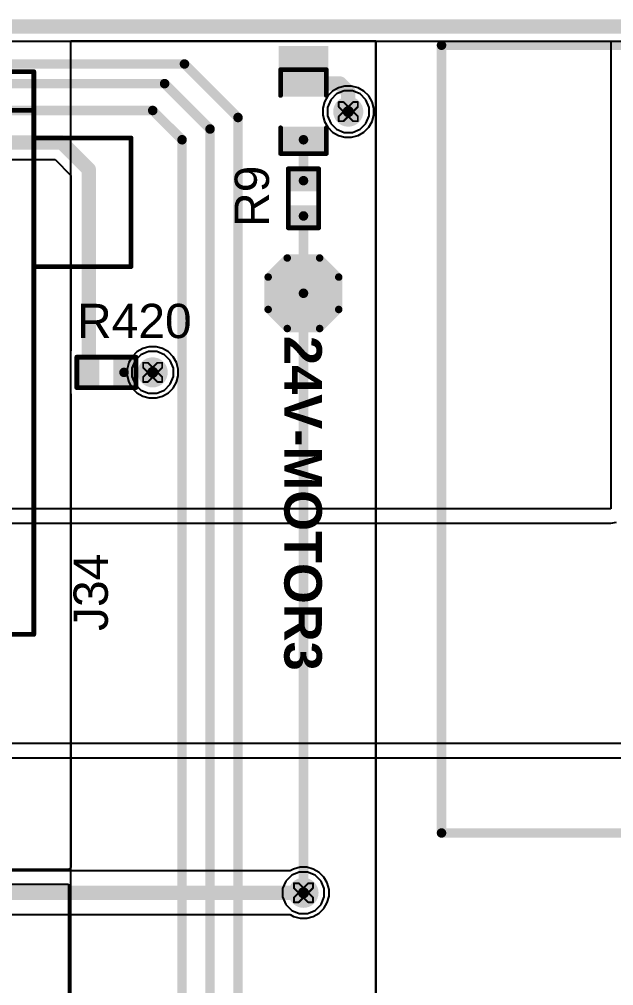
# Model space of a CAD drawing. Header units: inches. Extents: x 0 to 5379, y 0 to 5429.
# Drawn here: x 238.99 to 254.83, y 194.43 to 220.19 of the extents above; entities that cross this region are included whole.
import ezdxf

# ---------------------------------------------------------------- set-up
doc = ezdxf.new("R2010")
doc.units = ezdxf.units.IN
for name, color, linetype in [('Board Outline', 216, 'Continuous'), ('Bottom Layer', 5, 'Continuous'), ('Bottom Solder', 6, 'Continuous'), ('Drill Drawing', 1, 'Continuous'), ('GND01', 16, 'Continuous'), ('GND02', 76, 'Continuous'), ('PWR', 156, 'Continuous'), ('SIG 01', 90, 'Continuous'), ('Top Layer', 1, 'Continuous'), ('Top Overlay', 2, 'Continuous'), ('Top Paste', 8, 'Continuous'), ('Top Solder', 216, 'Continuous'), ('Via Holes', 16, 'Continuous')]:
    doc.layers.add(name, color=color, linetype=linetype)
doc.styles.add('Arial', font='', dxfattribs={"height": 0.2})
doc.styles.add('Arial_Bold', font='', dxfattribs={"height": 0.2})
doc.styles.get('Arial').set_extended_font_data('Arial')
doc.styles.get('Arial_Bold').set_extended_font_data('Arial', bold=True)

# ---------------------------------------------------------------- blocks, each defined once
blk = doc.blocks.new('T__________194')
at = {"layer": 'Top Layer'}
blk.add_hatch(color=1, dxfattribs=at).paths.add_polyline_path([(0.381, 0.762), (-0.381, 0.762), (-0.762, 0.381), (-0.762, -0.381), (-0.381, -0.762), (0.381, -0.762), (0.762, -0.381), (0.762, 0.381)])
at = {"layer": 'Top Paste'}
blk.add_hatch(color=8, dxfattribs=at).paths.add_polyline_path([(0.381, 0.762), (-0.381, 0.762), (-0.762, 0.381), (-0.762, -0.381), (-0.381, -0.762), (0.381, -0.762), (0.762, -0.381), (0.762, 0.381)])
at = {"layer": 'Top Solder'}
blk.add_hatch(color=216, dxfattribs=at).paths.add_polyline_path([(0.432, 0.864), (-0.432, 0.864), (-0.864, 0.432), (-0.864, -0.432), (-0.432, -0.864), (0.432, -0.864), (0.864, -0.432), (0.864, 0.432)])
at = {"layer": 'Top Overlay'}
for points in [[(-0.94, 0.432, 0.2, 0.2, 0), (-0.432, 0.94, 0.2, 0.2, 0)], [(-0.432, 0.94, 0.2, 0.2, 0), (0.432, 0.94, 0.2, 0.2, 0)], [(0.432, 0.94, 0.2, 0.2, 0), (0.94, 0.432, 0.2, 0.2, 0)], [(-0.94, -0.432, 0.2, 0.2, 0), (-0.94, 0.432, 0.2, 0.2, 0)], [(0.94, -0.432, 0.2, 0.2, 0), (0.94, 0.432, 0.2, 0.2, 0)], [(-0.94, -0.432, 0.2, 0.2, 0), (-0.432, -0.94, 0.2, 0.2, 0)], [(0.432, -0.94, 0.2, 0.2, 0), (0.94, -0.432, 0.2, 0.2, 0)], [(-0.432, -0.94, 0.2, 0.2, 0), (0.432, -0.94, 0.2, 0.2, 0)]]:
    blk.add_lwpolyline(points, format="xyseb", dxfattribs=at)
for points in [[(-0.482, 0.94, 0.1, 0.1, 1), (-0.382, 0.94, 0.1, 0.1, 1)], [(-0.482, 0.94, 0.1, 0.1, 1), (-0.382, 0.94, 0.1, 0.1, 1)], [(0.382, 0.94, 0.1, 0.1, 1), (0.482, 0.94, 0.1, 0.1, 1)], [(0.382, 0.94, 0.1, 0.1, 1), (0.482, 0.94, 0.1, 0.1, 1)], [(-0.99, 0.432, 0.1, 0.1, 1), (-0.89, 0.432, 0.1, 0.1, 1)], [(-0.99, 0.432, 0.1, 0.1, 1), (-0.89, 0.432, 0.1, 0.1, 1)], [(0.89, 0.432, 0.1, 0.1, 1), (0.99, 0.432, 0.1, 0.1, 1)], [(0.89, 0.432, 0.1, 0.1, 1), (0.99, 0.432, 0.1, 0.1, 1)], [(-0.99, -0.432, 0.1, 0.1, 1), (-0.89, -0.432, 0.1, 0.1, 1)], [(-0.99, -0.432, 0.1, 0.1, 1), (-0.89, -0.432, 0.1, 0.1, 1)], [(0.89, -0.432, 0.1, 0.1, 1), (0.99, -0.432, 0.1, 0.1, 1)], [(0.89, -0.432, 0.1, 0.1, 1), (0.99, -0.432, 0.1, 0.1, 1)], [(-0.482, -0.94, 0.1, 0.1, 1), (-0.382, -0.94, 0.1, 0.1, 1)], [(-0.482, -0.94, 0.1, 0.1, 1), (-0.382, -0.94, 0.1, 0.1, 1)], [(0.382, -0.94, 0.1, 0.1, 1), (0.482, -0.94, 0.1, 0.1, 1)], [(0.382, -0.94, 0.1, 0.1, 1), (0.482, -0.94, 0.1, 0.1, 1)]]:
    blk.add_lwpolyline(points, format="xyseb", close=True, dxfattribs=at)
blk = doc.blocks.new('R___0402_351')
at = {"layer": 'Top Layer'}
for points in [[(-0.699, -0.318), (-0.699, 0.318), (-0.241, 0.318), (-0.241, -0.318)], [(0.241, -0.318), (0.241, 0.318), (0.699, 0.318), (0.699, -0.318)]]:
    blk.add_hatch(color=1, dxfattribs=at).paths.add_polyline_path(points)
at = {"layer": 'Top Paste'}
for points in [[(-0.699, -0.318), (-0.699, 0.318), (-0.241, 0.318), (-0.241, -0.318)], [(0.241, -0.318), (0.241, 0.318), (0.699, 0.318), (0.699, -0.318)]]:
    blk.add_hatch(color=8, dxfattribs=at).paths.add_polyline_path(points)
at = {"layer": 'Top Solder'}
for points in [[(-0.754, -0.373), (-0.754, 0.373), (-0.186, 0.373), (-0.186, -0.373)], [(0.186, -0.373), (0.186, 0.373), (0.754, 0.373), (0.754, -0.373)]]:
    blk.add_hatch(color=216, dxfattribs=at).paths.add_polyline_path(points)
at = {"layer": 'Top Overlay'}
for points in [[(0.787, 0.406, 0.127, 0.127, 0), (-0.787, 0.406, 0.127, 0.127, 0)], [(-0.787, 0.406, 0.127, 0.127, 0), (-0.787, -0.406, 0.127, 0.127, 0)], [(0.787, 0.406, 0.127, 0.127, 0), (0.787, -0.406, 0.127, 0.127, 0)], [(0.787, -0.406, 0.127, 0.127, 0), (-0.787, -0.406, 0.127, 0.127, 0)], [(0.813, -0.432, 0.00323, 0.00323, 0), (-0.813, -0.432, 0.00323, 0.00323, 0)]]:
    blk.add_lwpolyline(points, format="xyseb", dxfattribs=at)
for points in [[(-0.819, 0.406, 0.0635, 0.0635, 1), (-0.756, 0.406, 0.0635, 0.0635, 1)], [(-0.819, 0.406, 0.0635, 0.0635, 1), (-0.756, 0.406, 0.0635, 0.0635, 1)], [(0.756, 0.406, 0.0635, 0.0635, 1), (0.819, 0.406, 0.0635, 0.0635, 1)], [(0.756, 0.406, 0.0635, 0.0635, 1), (0.819, 0.406, 0.0635, 0.0635, 1)], [(-0.819, -0.406, 0.0635, 0.0635, 1), (-0.756, -0.406, 0.0635, 0.0635, 1)], [(-0.819, -0.406, 0.0635, 0.0635, 1), (-0.756, -0.406, 0.0635, 0.0635, 1)], [(-0.814, -0.432, 0.00161, 0.00161, 1), (-0.812, -0.432, 0.00161, 0.00161, 1)], [(0.756, -0.406, 0.0635, 0.0635, 1), (0.819, -0.406, 0.0635, 0.0635, 1)], [(0.756, -0.406, 0.0635, 0.0635, 1), (0.819, -0.406, 0.0635, 0.0635, 1)], [(0.812, -0.432, 0.00161, 0.00161, 1), (0.814, -0.432, 0.00161, 0.00161, 1)]]:
    blk.add_lwpolyline(points, format="xyseb", close=True, dxfattribs=at)
blk = doc.blocks.new('R___0402_730')
at = {"layer": 'Top Layer'}
for points in [[(-0.699, -0.318), (-0.699, 0.318), (-0.241, 0.318), (-0.241, -0.318)], [(0.241, -0.318), (0.241, 0.318), (0.699, 0.318), (0.699, -0.318)]]:
    blk.add_hatch(color=1, dxfattribs=at).paths.add_polyline_path(points)
at = {"layer": 'Top Paste'}
for points in [[(-0.699, -0.318), (-0.699, 0.318), (-0.241, 0.318), (-0.241, -0.318)], [(0.241, -0.318), (0.241, 0.318), (0.699, 0.318), (0.699, -0.318)]]:
    blk.add_hatch(color=8, dxfattribs=at).paths.add_polyline_path(points)
at = {"layer": 'Top Solder'}
for points in [[(-0.754, -0.373), (-0.754, 0.373), (-0.186, 0.373), (-0.186, -0.373)], [(0.186, -0.373), (0.186, 0.373), (0.754, 0.373), (0.754, -0.373)]]:
    blk.add_hatch(color=216, dxfattribs=at).paths.add_polyline_path(points)
at = {"layer": 'Top Overlay'}
for points in [[(-0.787, 0.406, 0.127, 0.127, 0), (0.787, 0.406, 0.127, 0.127, 0)], [(-0.787, 0.406, 0.127, 0.127, 0), (-0.787, -0.406, 0.127, 0.127, 0)], [(0.787, 0.406, 0.127, 0.127, 0), (0.787, -0.406, 0.127, 0.127, 0)], [(-0.787, -0.406, 0.127, 0.127, 0), (0.787, -0.406, 0.127, 0.127, 0)], [(-0.813, -0.432, 0.00323, 0.00323, 0), (0.813, -0.432, 0.00323, 0.00323, 0)]]:
    blk.add_lwpolyline(points, format="xyseb", dxfattribs=at)
for points in [[(-0.819, 0.406, 0.0635, 0.0635, 1), (-0.756, 0.406, 0.0635, 0.0635, 1)], [(-0.819, 0.406, 0.0635, 0.0635, 1), (-0.756, 0.406, 0.0635, 0.0635, 1)], [(0.756, 0.406, 0.0635, 0.0635, 1), (0.819, 0.406, 0.0635, 0.0635, 1)], [(0.756, 0.406, 0.0635, 0.0635, 1), (0.819, 0.406, 0.0635, 0.0635, 1)], [(-0.819, -0.406, 0.0635, 0.0635, 1), (-0.756, -0.406, 0.0635, 0.0635, 1)], [(-0.819, -0.406, 0.0635, 0.0635, 1), (-0.756, -0.406, 0.0635, 0.0635, 1)], [(-0.814, -0.432, 0.00161, 0.00161, 1), (-0.812, -0.432, 0.00161, 0.00161, 1)], [(0.756, -0.406, 0.0635, 0.0635, 1), (0.819, -0.406, 0.0635, 0.0635, 1)], [(0.756, -0.406, 0.0635, 0.0635, 1), (0.819, -0.406, 0.0635, 0.0635, 1)], [(0.812, -0.432, 0.00161, 0.00161, 1), (0.814, -0.432, 0.00161, 0.00161, 1)]]:
    blk.add_lwpolyline(points, format="xyseb", close=True, dxfattribs=at)
blk = doc.blocks.new('LED_0603_785')
at = {"layer": 'Top Layer'}
for points in [[(-1, 0.5), (-0.5, 0.5), (-0.5, -0.5), (-1, -0.5)], [(0.5, 0.5), (1, 0.5), (1, -0.5), (0.5, -0.5)]]:
    blk.add_hatch(color=1, dxfattribs=at).paths.add_polyline_path(points)
at = {"layer": 'Top Overlay'}
blk.add_hatch(color=2, dxfattribs=at).paths.add_polyline_path([(1.118, -0.66), (1.753, -0.66), (1.753, 0.66), (1.118, 0.66)])
at = {"layer": 'Top Paste'}
for points in [[(-1, 0.5), (-0.5, 0.5), (-0.5, -0.5), (-1, -0.5)], [(0.5, 0.5), (1, 0.5), (1, -0.5), (0.5, -0.5)]]:
    blk.add_hatch(color=8, dxfattribs=at).paths.add_polyline_path(points)
at = {"layer": 'Top Solder'}
for points in [[(-1.102, 0.602), (-0.398, 0.602), (-0.398, -0.602), (-1.102, -0.602)], [(0.398, 0.602), (1.102, 0.602), (1.102, -0.602), (0.398, -0.602)]]:
    blk.add_hatch(color=216, dxfattribs=at).paths.add_polyline_path(points)
at = {"layer": 'Top Overlay'}
for points in [[(-1.118, 0.61, 0.127, 0.127, 0), (-1.118, -0.61, 0.127, 0.127, 0)], [(-1.118, 0.61, 0.127, 0.127, 0), (-0.432, 0.61, 0.127, 0.127, 0)], [(0.432, 0.61, 0.127, 0.127, 0), (1.118, 0.61, 0.127, 0.127, 0)], [(1.118, 0.61, 0.127, 0.127, 0), (1.118, -0.61, 0.127, 0.127, 0)], [(-1.118, -0.61, 0.127, 0.127, 0), (-0.432, -0.61, 0.127, 0.127, 0)], [(0.432, -0.61, 0.127, 0.127, 0), (1.118, -0.61, 0.127, 0.127, 0)]]:
    blk.add_lwpolyline(points, format="xyseb", dxfattribs=at)
for points in [[(-1.149, 0.61, 0.0635, 0.0635, 1), (-1.086, 0.61, 0.0635, 0.0635, 1)], [(-1.149, 0.61, 0.0635, 0.0635, 1), (-1.086, 0.61, 0.0635, 0.0635, 1)], [(-0.464, 0.61, 0.0635, 0.0635, 1), (-0.4, 0.61, 0.0635, 0.0635, 1)], [(0.4, 0.61, 0.0635, 0.0635, 1), (0.464, 0.61, 0.0635, 0.0635, 1)], [(1.086, 0.61, 0.0635, 0.0635, 1), (1.149, 0.61, 0.0635, 0.0635, 1)], [(1.086, 0.61, 0.0635, 0.0635, 1), (1.149, 0.61, 0.0635, 0.0635, 1)], [(-1.149, -0.61, 0.0635, 0.0635, 1), (-1.086, -0.61, 0.0635, 0.0635, 1)], [(-1.149, -0.61, 0.0635, 0.0635, 1), (-1.086, -0.61, 0.0635, 0.0635, 1)], [(-0.464, -0.61, 0.0635, 0.0635, 1), (-0.4, -0.61, 0.0635, 0.0635, 1)], [(0.4, -0.61, 0.0635, 0.0635, 1), (0.464, -0.61, 0.0635, 0.0635, 1)], [(1.086, -0.61, 0.0635, 0.0635, 1), (1.149, -0.61, 0.0635, 0.0635, 1)], [(1.086, -0.61, 0.0635, 0.0635, 1), (1.149, -0.61, 0.0635, 0.0635, 1)]]:
    blk.add_lwpolyline(points, format="xyseb", close=True, dxfattribs=at)
blk = doc.blocks.new('1_770182_0_805')
at = {"layer": 'Top Overlay'}
for points in [[(-3.697, 6.985, 0.127, 0.127, 0), (-9.21, 6.985, 0.127, 0.127, 0)], [(-9.21, 6.985, 0.127, 0.127, 0), (-9.21, -2.82, 0.127, 0.127, 0)], [(-9.21, -2.82, 0.127, 0.127, 0), (-11.8, -2.82, 0.127, 0.127, 0)], [(-11.8, -2.82, 0.127, 0.127, 0), (-11.8, -6.249, 0.127, 0.127, 0)], [(-9.21, -2.82, 0.127, 0.127, 0), (-9.21, -6.249, 0.127, 0.127, 0)], [(-9.21, -6.249, 0.127, 0.127, 0), (-11.8, -6.249, 0.127, 0.127, 0)], [(-9.21, -6.249, 0.127, 0.127, 0), (-9.21, -6.985, 0.127, 0.127, 0)], [(-7.38, -6.985, 0.127, 0.127, 0), (-9.21, -6.985, 0.127, 0.127, 0)], [(-9.21, -6.985, 0.127, 0.127, 0), (-9.21, -8.015, 0.127, 0.127, 0)], [(-7.38, -8.015, 0.127, 0.127, 0), (-9.21, -8.015, 0.127, 0.127, 0)]]:
    blk.add_lwpolyline(points, format="xyseb", dxfattribs=at)
for points in [[(-9.242, 6.985, 0.0635, 0.0635, 1), (-9.178, 6.985, 0.0635, 0.0635, 1)], [(-9.242, 6.985, 0.0635, 0.0635, 1), (-9.178, 6.985, 0.0635, 0.0635, 1)], [(-11.832, -2.82, 0.0635, 0.0635, 1), (-11.768, -2.82, 0.0635, 0.0635, 1)], [(-11.832, -2.82, 0.0635, 0.0635, 1), (-11.768, -2.82, 0.0635, 0.0635, 1)], [(-9.242, -2.82, 0.0635, 0.0635, 1), (-9.178, -2.82, 0.0635, 0.0635, 1)], [(-9.242, -2.82, 0.0635, 0.0635, 1), (-9.178, -2.82, 0.0635, 0.0635, 1)], [(-9.242, -2.82, 0.0635, 0.0635, 1), (-9.178, -2.82, 0.0635, 0.0635, 1)], [(-11.832, -6.249, 0.0635, 0.0635, 1), (-11.768, -6.249, 0.0635, 0.0635, 1)], [(-11.832, -6.249, 0.0635, 0.0635, 1), (-11.768, -6.249, 0.0635, 0.0635, 1)], [(-9.242, -6.249, 0.0635, 0.0635, 1), (-9.178, -6.249, 0.0635, 0.0635, 1)], [(-9.242, -6.249, 0.0635, 0.0635, 1), (-9.178, -6.249, 0.0635, 0.0635, 1)], [(-9.242, -6.249, 0.0635, 0.0635, 1), (-9.178, -6.249, 0.0635, 0.0635, 1)], [(-9.242, -6.985, 0.0635, 0.0635, 1), (-9.178, -6.985, 0.0635, 0.0635, 1)], [(-9.242, -6.985, 0.0635, 0.0635, 1), (-9.178, -6.985, 0.0635, 0.0635, 1)], [(-9.242, -6.985, 0.0635, 0.0635, 1), (-9.178, -6.985, 0.0635, 0.0635, 1)], [(-9.242, -8.015, 0.0635, 0.0635, 1), (-9.178, -8.015, 0.0635, 0.0635, 1)], [(-9.242, -8.015, 0.0635, 0.0635, 1), (-9.178, -8.015, 0.0635, 0.0635, 1)]]:
    blk.add_lwpolyline(points, format="xyseb", close=True, dxfattribs=at)
blk = doc.blocks.new('KF88SM_16_0_3P_831')
at = {"layer": 'Top Overlay'}
for points in [[(41.7, 10.5, 0.254, 0.254, 0), (-41.7, 10.5, 0.254, 0.254, 0)], [(41.7, 10.5, 0.254, 0.254, 0), (41.7, -10.5, 0.254, 0.254, 0)], [(41.7, -10.5, 0.254, 0.254, 0), (-41.7, -10.5, 0.254, 0.254, 0)]]:
    blk.add_lwpolyline(points, format="xyseb", dxfattribs=at)
for points in [[(41.636, 10.5, 0.127, 0.127, 1), (41.763, 10.5, 0.127, 0.127, 1)], [(41.636, 10.5, 0.127, 0.127, 1), (41.763, 10.5, 0.127, 0.127, 1)], [(41.636, -10.5, 0.127, 0.127, 1), (41.763, -10.5, 0.127, 0.127, 1)], [(41.636, -10.5, 0.127, 0.127, 1), (41.763, -10.5, 0.127, 0.127, 1)]]:
    blk.add_lwpolyline(points, format="xyseb", close=True, dxfattribs=at)

msp = doc.modelspace()

# ---------------------------------------------------------------- hatches: boundary and pattern name
at = {"layer": 'Bottom Layer'}
h = msp.add_hatch(color=5, dxfattribs=at)
edge = h.paths.add_edge_path()
edge.add_arc((247.756, 217.73), 0.3, 0, 360)
h = msp.add_hatch(color=5, dxfattribs=at)
edge = h.paths.add_edge_path()
edge.add_arc((242.545, 210.779), 0.3, 0, 360)
h = msp.add_hatch(color=5, dxfattribs=at)
edge = h.paths.add_edge_path()
edge.add_arc((246.562, 196.906), 0.3, 0, 360)
at = {"layer": 'Bottom Solder'}
h = msp.add_hatch(color=6, dxfattribs=at)
edge = h.paths.add_edge_path()
edge.add_arc((247.756, 217.73), 0.402, 0, 360)
h = msp.add_hatch(color=6, dxfattribs=at)
edge = h.paths.add_edge_path()
edge.add_arc((242.545, 210.779), 0.402, 0, 360)
h = msp.add_hatch(color=6, dxfattribs=at)
edge = h.paths.add_edge_path()
edge.add_arc((246.562, 196.906), 0.402, 0, 360)
at = {"layer": 'GND01'}
h = msp.add_hatch(color=16, dxfattribs=at)
edge = h.paths.add_edge_path()
edge.add_arc((247.756, 217.73), 0.3, 0, 360)
h = msp.add_hatch(color=16, dxfattribs=at)
edge = h.paths.add_edge_path()
edge.add_arc((242.545, 210.779), 0.3, 0, 360)
h = msp.add_hatch(color=16, dxfattribs=at)
edge = h.paths.add_edge_path()
edge.add_arc((246.562, 196.906), 0.3, 0, 360)
at = {"layer": 'GND02'}
h = msp.add_hatch(color=76, dxfattribs=at)
edge = h.paths.add_edge_path()
edge.add_arc((247.756, 217.73), 0.3, 0, 360)
h = msp.add_hatch(color=76, dxfattribs=at)
edge = h.paths.add_edge_path()
edge.add_arc((242.545, 210.779), 0.3, 0, 360)
h = msp.add_hatch(color=76, dxfattribs=at)
edge = h.paths.add_edge_path()
edge.add_arc((246.562, 196.906), 0.3, 0, 360)
at = {"layer": 'PWR'}
h = msp.add_hatch(color=156, dxfattribs=at)
edge = h.paths.add_edge_path()
edge.add_arc((247.756, 217.73), 0.3, 0, 360)
h = msp.add_hatch(color=156, dxfattribs=at)
edge = h.paths.add_edge_path()
edge.add_arc((242.545, 210.779), 0.3, 0, 360)
h = msp.add_hatch(color=156, dxfattribs=at)
edge = h.paths.add_edge_path()
edge.add_arc((246.562, 196.906), 0.3, 0, 360)
at = {"layer": 'SIG 01'}
h = msp.add_hatch(color=90, dxfattribs=at)
edge = h.paths.add_edge_path()
edge.add_arc((247.756, 217.73), 0.3, 0, 360)
h = msp.add_hatch(color=90, dxfattribs=at)
edge = h.paths.add_edge_path()
edge.add_arc((242.545, 210.779), 0.3, 0, 360)
h = msp.add_hatch(color=90, dxfattribs=at)
edge = h.paths.add_edge_path()
edge.add_arc((246.562, 196.906), 0.3, 0, 360)
at = {"layer": 'Top Layer'}
h = msp.add_hatch(color=1, dxfattribs=at)
edge = h.paths.add_edge_path()
edge.add_arc((247.756, 217.73), 0.3, 0, 360)
h = msp.add_hatch(color=1, dxfattribs=at)
edge = h.paths.add_edge_path()
edge.add_arc((242.545, 210.779), 0.3, 0, 360)
h = msp.add_hatch(color=1, dxfattribs=at)
edge = h.paths.add_edge_path()
edge.add_arc((246.562, 196.906), 0.3, 0, 360)
at = {"layer": 'Top Solder'}
h = msp.add_hatch(color=216, dxfattribs=at)
edge = h.paths.add_edge_path()
edge.add_arc((247.756, 217.73), 0.402, 0, 360)
h = msp.add_hatch(color=216, dxfattribs=at)
edge = h.paths.add_edge_path()
edge.add_arc((242.545, 210.779), 0.402, 0, 360)
h = msp.add_hatch(color=216, dxfattribs=at)
edge = h.paths.add_edge_path()
edge.add_arc((246.562, 196.906), 0.402, 0, 360)
at = {"layer": 'Via Holes'}
h = msp.add_hatch(color=7, dxfattribs=at)
edge = h.paths.add_edge_path()
edge.add_arc((247.756, 217.73), 0.15, 0, 360)
h = msp.add_hatch(color=7, dxfattribs=at)
edge = h.paths.add_edge_path()
edge.add_arc((242.545, 210.779), 0.15, 0, 360)
h = msp.add_hatch(color=7, dxfattribs=at)
edge = h.paths.add_edge_path()
edge.add_arc((246.562, 196.906), 0.15, 0, 360)

# ---------------------------------------------------------------- linework, layer by layer
at = {"layer": 'Board Outline'}
msp.add_lwpolyline([(0, 220, 0.381, 0.381, 0), (350, 220, 0.381, 0.381, 0)], format="xyseb", dxfattribs=at)
at = {"layer": 'Bottom Layer'}
for p, q in [((207.014, 219.612), (302.696, 219.612)), ((242.231, 211.248), (242.075, 211.093)), ((242.434, 211.333), (242.231, 211.248)), ((242.655, 211.333), (242.434, 211.333)), ((242.858, 211.248), (242.655, 211.333)), ((243.014, 211.093), (242.858, 211.248)), ((242.075, 211.093), (241.991, 210.889)), ((243.099, 210.889), (243.014, 211.093)), ((241.991, 210.889), (241.991, 210.669)), ((243.099, 210.669), (243.099, 210.889)), ((241.991, 210.669), (242.075, 210.465)), ((243.014, 210.465), (243.099, 210.669)), ((242.075, 210.465), (242.231, 210.309)), ((242.231, 210.309), (242.434, 210.225)), ((242.434, 210.225), (242.655, 210.225)), ((242.655, 210.225), (242.858, 210.309)), ((242.858, 210.309), (243.014, 210.465)), ((246.249, 197.375), (246.093, 197.22)), ((246.452, 197.46), (246.249, 197.375)), ((246.673, 197.46), (246.452, 197.46)), ((246.876, 197.375), (246.673, 197.46)), ((247.032, 197.22), (246.876, 197.375)), ((246.093, 197.22), (246.008, 197.016)), ((247.116, 197.016), (247.032, 197.22)), ((246.008, 197.016), (246.008, 196.796)), ((247.116, 196.796), (247.116, 197.016)), ((246.008, 196.796), (246.093, 196.592)), ((246.093, 196.592), (246.249, 196.436)), ((246.876, 196.436), (247.032, 196.592)), ((247.032, 196.592), (247.116, 196.796)), ((246.249, 196.436), (246.452, 196.352)), ((246.452, 196.352), (246.673, 196.352)), ((246.673, 196.352), (246.876, 196.436))]:
    msp.add_line(p, q, dxfattribs=at)
at = {"layer": 'Drill Drawing'}
for points in [[(247.502, 217.857, 0.0508, 0.0508, 0), (247.502, 217.984, 0.0508, 0.0508, 0)], [(247.502, 217.984, 0.0508, 0.0508, 0), (247.629, 217.984, 0.0508, 0.0508, 0)], [(247.629, 217.984, 0.0508, 0.0508, 0), (247.756, 217.857, 0.0508, 0.0508, 0)], [(247.756, 217.857, 0.0508, 0.0508, 0), (247.883, 217.984, 0.0508, 0.0508, 0)], [(247.883, 217.984, 0.0508, 0.0508, 0), (248.01, 217.984, 0.0508, 0.0508, 0)], [(248.01, 217.857, 0.0508, 0.0508, 0), (248.01, 217.984, 0.0508, 0.0508, 0)], [(247.502, 217.857, 0.0508, 0.0508, 0), (247.629, 217.73, 0.0508, 0.0508, 0)], [(247.502, 217.603, 0.0508, 0.0508, 0), (247.629, 217.73, 0.0508, 0.0508, 0)], [(247.883, 217.73, 0.0508, 0.0508, 0), (248.01, 217.857, 0.0508, 0.0508, 0)], [(247.883, 217.73, 0.0508, 0.0508, 0), (248.01, 217.603, 0.0508, 0.0508, 0)], [(247.502, 217.476, 0.0508, 0.0508, 0), (247.502, 217.603, 0.0508, 0.0508, 0)], [(247.502, 217.476, 0.0508, 0.0508, 0), (247.629, 217.476, 0.0508, 0.0508, 0)], [(247.629, 217.476, 0.0508, 0.0508, 0), (247.756, 217.603, 0.0508, 0.0508, 0)], [(247.756, 217.603, 0.0508, 0.0508, 0), (247.883, 217.476, 0.0508, 0.0508, 0)], [(247.883, 217.476, 0.0508, 0.0508, 0), (248.01, 217.476, 0.0508, 0.0508, 0)], [(248.01, 217.476, 0.0508, 0.0508, 0), (248.01, 217.603, 0.0508, 0.0508, 0)], [(242.291, 210.906, 0.0508, 0.0508, 0), (242.291, 211.033, 0.0508, 0.0508, 0)], [(242.291, 211.033, 0.0508, 0.0508, 0), (242.418, 211.033, 0.0508, 0.0508, 0)], [(242.418, 211.033, 0.0508, 0.0508, 0), (242.545, 210.906, 0.0508, 0.0508, 0)], [(242.545, 210.906, 0.0508, 0.0508, 0), (242.672, 211.033, 0.0508, 0.0508, 0)], [(242.672, 211.033, 0.0508, 0.0508, 0), (242.799, 211.033, 0.0508, 0.0508, 0)], [(242.799, 210.906, 0.0508, 0.0508, 0), (242.799, 211.033, 0.0508, 0.0508, 0)], [(242.291, 210.906, 0.0508, 0.0508, 0), (242.418, 210.779, 0.0508, 0.0508, 0)], [(242.291, 210.652, 0.0508, 0.0508, 0), (242.418, 210.779, 0.0508, 0.0508, 0)], [(242.672, 210.779, 0.0508, 0.0508, 0), (242.799, 210.906, 0.0508, 0.0508, 0)], [(242.672, 210.779, 0.0508, 0.0508, 0), (242.799, 210.652, 0.0508, 0.0508, 0)], [(242.291, 210.525, 0.0508, 0.0508, 0), (242.291, 210.652, 0.0508, 0.0508, 0)], [(242.291, 210.525, 0.0508, 0.0508, 0), (242.418, 210.525, 0.0508, 0.0508, 0)], [(242.418, 210.525, 0.0508, 0.0508, 0), (242.545, 210.652, 0.0508, 0.0508, 0)], [(242.545, 210.652, 0.0508, 0.0508, 0), (242.672, 210.525, 0.0508, 0.0508, 0)], [(242.672, 210.525, 0.0508, 0.0508, 0), (242.799, 210.525, 0.0508, 0.0508, 0)], [(242.799, 210.525, 0.0508, 0.0508, 0), (242.799, 210.652, 0.0508, 0.0508, 0)], [(246.308, 197.033, 0.0508, 0.0508, 0), (246.308, 197.16, 0.0508, 0.0508, 0)], [(246.308, 197.16, 0.0508, 0.0508, 0), (246.435, 197.16, 0.0508, 0.0508, 0)], [(246.435, 197.16, 0.0508, 0.0508, 0), (246.562, 197.033, 0.0508, 0.0508, 0)], [(246.562, 197.033, 0.0508, 0.0508, 0), (246.689, 197.16, 0.0508, 0.0508, 0)], [(246.689, 197.16, 0.0508, 0.0508, 0), (246.816, 197.16, 0.0508, 0.0508, 0)], [(246.816, 197.033, 0.0508, 0.0508, 0), (246.816, 197.16, 0.0508, 0.0508, 0)], [(246.308, 197.033, 0.0508, 0.0508, 0), (246.435, 196.906, 0.0508, 0.0508, 0)], [(246.308, 196.779, 0.0508, 0.0508, 0), (246.435, 196.906, 0.0508, 0.0508, 0)], [(246.689, 196.906, 0.0508, 0.0508, 0), (246.816, 197.033, 0.0508, 0.0508, 0)], [(246.689, 196.906, 0.0508, 0.0508, 0), (246.816, 196.779, 0.0508, 0.0508, 0)], [(246.308, 196.652, 0.0508, 0.0508, 0), (246.308, 196.779, 0.0508, 0.0508, 0)], [(246.308, 196.652, 0.0508, 0.0508, 0), (246.435, 196.652, 0.0508, 0.0508, 0)], [(246.435, 196.652, 0.0508, 0.0508, 0), (246.562, 196.779, 0.0508, 0.0508, 0)], [(246.562, 196.779, 0.0508, 0.0508, 0), (246.689, 196.652, 0.0508, 0.0508, 0)], [(246.689, 196.652, 0.0508, 0.0508, 0), (246.816, 196.652, 0.0508, 0.0508, 0)], [(246.816, 196.652, 0.0508, 0.0508, 0), (246.816, 196.779, 0.0508, 0.0508, 0)]]:
    msp.add_lwpolyline(points, format="xyseb", dxfattribs=at)
for points in [[(247.49, 217.984, 0.0254, 0.0254, 1), (247.515, 217.984, 0.0254, 0.0254, 1)], [(247.49, 217.984, 0.0254, 0.0254, 1), (247.515, 217.984, 0.0254, 0.0254, 1)], [(247.617, 217.984, 0.0254, 0.0254, 1), (247.642, 217.984, 0.0254, 0.0254, 1)], [(247.617, 217.984, 0.0254, 0.0254, 1), (247.642, 217.984, 0.0254, 0.0254, 1)], [(247.871, 217.984, 0.0254, 0.0254, 1), (247.896, 217.984, 0.0254, 0.0254, 1)], [(247.871, 217.984, 0.0254, 0.0254, 1), (247.896, 217.984, 0.0254, 0.0254, 1)], [(247.998, 217.984, 0.0254, 0.0254, 1), (248.023, 217.984, 0.0254, 0.0254, 1)], [(247.998, 217.984, 0.0254, 0.0254, 1), (248.023, 217.984, 0.0254, 0.0254, 1)], [(247.49, 217.857, 0.0254, 0.0254, 1), (247.515, 217.857, 0.0254, 0.0254, 1)], [(247.49, 217.857, 0.0254, 0.0254, 1), (247.515, 217.857, 0.0254, 0.0254, 1)], [(247.617, 217.73, 0.0254, 0.0254, 1), (247.642, 217.73, 0.0254, 0.0254, 1)], [(247.617, 217.73, 0.0254, 0.0254, 1), (247.642, 217.73, 0.0254, 0.0254, 1)], [(247.744, 217.857, 0.0254, 0.0254, 1), (247.769, 217.857, 0.0254, 0.0254, 1)], [(247.744, 217.857, 0.0254, 0.0254, 1), (247.769, 217.857, 0.0254, 0.0254, 1)], [(247.871, 217.73, 0.0254, 0.0254, 1), (247.896, 217.73, 0.0254, 0.0254, 1)], [(247.871, 217.73, 0.0254, 0.0254, 1), (247.896, 217.73, 0.0254, 0.0254, 1)], [(247.998, 217.857, 0.0254, 0.0254, 1), (248.023, 217.857, 0.0254, 0.0254, 1)], [(247.998, 217.857, 0.0254, 0.0254, 1), (248.023, 217.857, 0.0254, 0.0254, 1)], [(247.49, 217.603, 0.0254, 0.0254, 1), (247.515, 217.603, 0.0254, 0.0254, 1)], [(247.49, 217.603, 0.0254, 0.0254, 1), (247.515, 217.603, 0.0254, 0.0254, 1)], [(247.49, 217.476, 0.0254, 0.0254, 1), (247.515, 217.476, 0.0254, 0.0254, 1)], [(247.49, 217.476, 0.0254, 0.0254, 1), (247.515, 217.476, 0.0254, 0.0254, 1)], [(247.617, 217.476, 0.0254, 0.0254, 1), (247.642, 217.476, 0.0254, 0.0254, 1)], [(247.617, 217.476, 0.0254, 0.0254, 1), (247.642, 217.476, 0.0254, 0.0254, 1)], [(247.744, 217.603, 0.0254, 0.0254, 1), (247.769, 217.603, 0.0254, 0.0254, 1)], [(247.744, 217.603, 0.0254, 0.0254, 1), (247.769, 217.603, 0.0254, 0.0254, 1)], [(247.871, 217.476, 0.0254, 0.0254, 1), (247.896, 217.476, 0.0254, 0.0254, 1)], [(247.871, 217.476, 0.0254, 0.0254, 1), (247.896, 217.476, 0.0254, 0.0254, 1)], [(247.998, 217.603, 0.0254, 0.0254, 1), (248.023, 217.603, 0.0254, 0.0254, 1)], [(247.998, 217.603, 0.0254, 0.0254, 1), (248.023, 217.603, 0.0254, 0.0254, 1)], [(247.998, 217.476, 0.0254, 0.0254, 1), (248.023, 217.476, 0.0254, 0.0254, 1)], [(247.998, 217.476, 0.0254, 0.0254, 1), (248.023, 217.476, 0.0254, 0.0254, 1)], [(242.278, 211.033, 0.0254, 0.0254, 1), (242.303, 211.033, 0.0254, 0.0254, 1)], [(242.278, 211.033, 0.0254, 0.0254, 1), (242.303, 211.033, 0.0254, 0.0254, 1)], [(242.405, 211.033, 0.0254, 0.0254, 1), (242.43, 211.033, 0.0254, 0.0254, 1)], [(242.405, 211.033, 0.0254, 0.0254, 1), (242.43, 211.033, 0.0254, 0.0254, 1)], [(242.659, 211.033, 0.0254, 0.0254, 1), (242.684, 211.033, 0.0254, 0.0254, 1)], [(242.659, 211.033, 0.0254, 0.0254, 1), (242.684, 211.033, 0.0254, 0.0254, 1)], [(242.786, 211.033, 0.0254, 0.0254, 1), (242.811, 211.033, 0.0254, 0.0254, 1)], [(242.786, 211.033, 0.0254, 0.0254, 1), (242.811, 211.033, 0.0254, 0.0254, 1)], [(242.278, 210.906, 0.0254, 0.0254, 1), (242.303, 210.906, 0.0254, 0.0254, 1)], [(242.278, 210.906, 0.0254, 0.0254, 1), (242.303, 210.906, 0.0254, 0.0254, 1)], [(242.405, 210.779, 0.0254, 0.0254, 1), (242.43, 210.779, 0.0254, 0.0254, 1)], [(242.405, 210.779, 0.0254, 0.0254, 1), (242.43, 210.779, 0.0254, 0.0254, 1)], [(242.532, 210.906, 0.0254, 0.0254, 1), (242.557, 210.906, 0.0254, 0.0254, 1)], [(242.532, 210.906, 0.0254, 0.0254, 1), (242.557, 210.906, 0.0254, 0.0254, 1)], [(242.659, 210.779, 0.0254, 0.0254, 1), (242.684, 210.779, 0.0254, 0.0254, 1)], [(242.659, 210.779, 0.0254, 0.0254, 1), (242.684, 210.779, 0.0254, 0.0254, 1)], [(242.786, 210.906, 0.0254, 0.0254, 1), (242.811, 210.906, 0.0254, 0.0254, 1)], [(242.786, 210.906, 0.0254, 0.0254, 1), (242.811, 210.906, 0.0254, 0.0254, 1)], [(242.278, 210.652, 0.0254, 0.0254, 1), (242.303, 210.652, 0.0254, 0.0254, 1)], [(242.278, 210.652, 0.0254, 0.0254, 1), (242.303, 210.652, 0.0254, 0.0254, 1)], [(242.278, 210.525, 0.0254, 0.0254, 1), (242.303, 210.525, 0.0254, 0.0254, 1)], [(242.278, 210.525, 0.0254, 0.0254, 1), (242.303, 210.525, 0.0254, 0.0254, 1)], [(242.405, 210.525, 0.0254, 0.0254, 1), (242.43, 210.525, 0.0254, 0.0254, 1)], [(242.405, 210.525, 0.0254, 0.0254, 1), (242.43, 210.525, 0.0254, 0.0254, 1)], [(242.532, 210.652, 0.0254, 0.0254, 1), (242.557, 210.652, 0.0254, 0.0254, 1)], [(242.532, 210.652, 0.0254, 0.0254, 1), (242.557, 210.652, 0.0254, 0.0254, 1)], [(242.659, 210.525, 0.0254, 0.0254, 1), (242.684, 210.525, 0.0254, 0.0254, 1)], [(242.659, 210.525, 0.0254, 0.0254, 1), (242.684, 210.525, 0.0254, 0.0254, 1)], [(242.786, 210.652, 0.0254, 0.0254, 1), (242.811, 210.652, 0.0254, 0.0254, 1)], [(242.786, 210.652, 0.0254, 0.0254, 1), (242.811, 210.652, 0.0254, 0.0254, 1)], [(242.786, 210.525, 0.0254, 0.0254, 1), (242.811, 210.525, 0.0254, 0.0254, 1)], [(242.786, 210.525, 0.0254, 0.0254, 1), (242.811, 210.525, 0.0254, 0.0254, 1)], [(246.296, 197.16, 0.0254, 0.0254, 1), (246.321, 197.16, 0.0254, 0.0254, 1)], [(246.296, 197.16, 0.0254, 0.0254, 1), (246.321, 197.16, 0.0254, 0.0254, 1)], [(246.423, 197.16, 0.0254, 0.0254, 1), (246.448, 197.16, 0.0254, 0.0254, 1)], [(246.423, 197.16, 0.0254, 0.0254, 1), (246.448, 197.16, 0.0254, 0.0254, 1)], [(246.677, 197.16, 0.0254, 0.0254, 1), (246.702, 197.16, 0.0254, 0.0254, 1)], [(246.677, 197.16, 0.0254, 0.0254, 1), (246.702, 197.16, 0.0254, 0.0254, 1)], [(246.804, 197.16, 0.0254, 0.0254, 1), (246.829, 197.16, 0.0254, 0.0254, 1)], [(246.804, 197.16, 0.0254, 0.0254, 1), (246.829, 197.16, 0.0254, 0.0254, 1)], [(246.296, 197.033, 0.0254, 0.0254, 1), (246.321, 197.033, 0.0254, 0.0254, 1)], [(246.296, 197.033, 0.0254, 0.0254, 1), (246.321, 197.033, 0.0254, 0.0254, 1)], [(246.423, 196.906, 0.0254, 0.0254, 1), (246.448, 196.906, 0.0254, 0.0254, 1)], [(246.423, 196.906, 0.0254, 0.0254, 1), (246.448, 196.906, 0.0254, 0.0254, 1)], [(246.55, 197.033, 0.0254, 0.0254, 1), (246.575, 197.033, 0.0254, 0.0254, 1)], [(246.55, 197.033, 0.0254, 0.0254, 1), (246.575, 197.033, 0.0254, 0.0254, 1)], [(246.677, 196.906, 0.0254, 0.0254, 1), (246.702, 196.906, 0.0254, 0.0254, 1)], [(246.677, 196.906, 0.0254, 0.0254, 1), (246.702, 196.906, 0.0254, 0.0254, 1)], [(246.804, 197.033, 0.0254, 0.0254, 1), (246.829, 197.033, 0.0254, 0.0254, 1)], [(246.804, 197.033, 0.0254, 0.0254, 1), (246.829, 197.033, 0.0254, 0.0254, 1)], [(246.296, 196.779, 0.0254, 0.0254, 1), (246.321, 196.779, 0.0254, 0.0254, 1)], [(246.296, 196.779, 0.0254, 0.0254, 1), (246.321, 196.779, 0.0254, 0.0254, 1)], [(246.296, 196.652, 0.0254, 0.0254, 1), (246.321, 196.652, 0.0254, 0.0254, 1)], [(246.296, 196.652, 0.0254, 0.0254, 1), (246.321, 196.652, 0.0254, 0.0254, 1)], [(246.423, 196.652, 0.0254, 0.0254, 1), (246.448, 196.652, 0.0254, 0.0254, 1)], [(246.423, 196.652, 0.0254, 0.0254, 1), (246.448, 196.652, 0.0254, 0.0254, 1)], [(246.55, 196.779, 0.0254, 0.0254, 1), (246.575, 196.779, 0.0254, 0.0254, 1)], [(246.55, 196.779, 0.0254, 0.0254, 1), (246.575, 196.779, 0.0254, 0.0254, 1)], [(246.677, 196.652, 0.0254, 0.0254, 1), (246.702, 196.652, 0.0254, 0.0254, 1)], [(246.677, 196.652, 0.0254, 0.0254, 1), (246.702, 196.652, 0.0254, 0.0254, 1)], [(246.804, 196.779, 0.0254, 0.0254, 1), (246.829, 196.779, 0.0254, 0.0254, 1)], [(246.804, 196.779, 0.0254, 0.0254, 1), (246.829, 196.779, 0.0254, 0.0254, 1)], [(246.804, 196.652, 0.0254, 0.0254, 1), (246.829, 196.652, 0.0254, 0.0254, 1)], [(246.804, 196.652, 0.0254, 0.0254, 1), (246.829, 196.652, 0.0254, 0.0254, 1)]]:
    msp.add_lwpolyline(points, format="xyseb", close=True, dxfattribs=at)
at = {"layer": 'GND01'}
for p, q in [((196.838, 219.612), (349.612, 219.612)), ((242.231, 211.248), (242.075, 211.093)), ((242.434, 211.333), (242.231, 211.248)), ((242.655, 211.333), (242.434, 211.333)), ((242.858, 211.248), (242.655, 211.333)), ((243.014, 211.093), (242.858, 211.248)), ((242.075, 211.093), (241.991, 210.889)), ((243.099, 210.889), (243.014, 211.093)), ((241.991, 210.889), (241.991, 210.669)), ((243.099, 210.669), (243.099, 210.889)), ((241.991, 210.669), (242.075, 210.465)), ((243.014, 210.465), (243.099, 210.669)), ((242.075, 210.465), (242.231, 210.309)), ((242.231, 210.309), (242.434, 210.225)), ((242.434, 210.225), (242.655, 210.225)), ((242.655, 210.225), (242.858, 210.309)), ((242.858, 210.309), (243.014, 210.465)), ((246.249, 197.375), (246.093, 197.22)), ((246.452, 197.46), (246.249, 197.375)), ((246.673, 197.46), (246.452, 197.46)), ((246.876, 197.375), (246.673, 197.46)), ((247.032, 197.22), (246.876, 197.375)), ((246.093, 197.22), (246.008, 197.016)), ((247.116, 197.016), (247.032, 197.22)), ((246.008, 197.016), (246.008, 196.796)), ((247.116, 196.796), (247.116, 197.016)), ((246.008, 196.796), (246.093, 196.592)), ((246.093, 196.592), (246.249, 196.436)), ((246.876, 196.436), (247.032, 196.592)), ((247.032, 196.592), (247.116, 196.796)), ((246.249, 196.436), (246.452, 196.352)), ((246.452, 196.352), (246.673, 196.352)), ((246.673, 196.352), (246.876, 196.436))]:
    msp.add_line(p, q, dxfattribs=at)
at = {"layer": 'GND02'}
for p, q in [((196.838, 219.612), (349.612, 219.612)), ((242.231, 211.248), (242.075, 211.093)), ((242.434, 211.333), (242.231, 211.248)), ((242.655, 211.333), (242.434, 211.333)), ((242.858, 211.248), (242.655, 211.333)), ((243.014, 211.093), (242.858, 211.248)), ((242.075, 211.093), (241.991, 210.889)), ((243.099, 210.889), (243.014, 211.093)), ((241.991, 210.889), (241.991, 210.669)), ((243.099, 210.669), (243.099, 210.889)), ((241.991, 210.669), (242.075, 210.465)), ((243.014, 210.465), (243.099, 210.669)), ((242.075, 210.465), (242.231, 210.309)), ((242.231, 210.309), (242.434, 210.225)), ((242.434, 210.225), (242.655, 210.225)), ((242.655, 210.225), (242.858, 210.309)), ((242.858, 210.309), (243.014, 210.465)), ((246.249, 197.375), (246.093, 197.22)), ((246.452, 197.46), (246.249, 197.375)), ((246.673, 197.46), (246.452, 197.46)), ((246.876, 197.375), (246.673, 197.46)), ((247.032, 197.22), (246.876, 197.375)), ((246.093, 197.22), (246.008, 197.016)), ((247.116, 197.016), (247.032, 197.22)), ((246.008, 197.016), (246.008, 196.796)), ((247.116, 196.796), (247.116, 197.016)), ((246.008, 196.796), (246.093, 196.592)), ((246.093, 196.592), (246.249, 196.436)), ((246.876, 196.436), (247.032, 196.592)), ((247.032, 196.592), (247.116, 196.796)), ((246.249, 196.436), (246.452, 196.352)), ((246.452, 196.352), (246.673, 196.352)), ((246.673, 196.352), (246.876, 196.436))]:
    msp.add_line(p, q, dxfattribs=at)
at = {"layer": 'PWR'}
for p, q in [((196.838, 219.612), (254.752, 219.612)), ((254.752, 219.612), (254.752, 207.144)), ((247.442, 218.2), (247.287, 218.044)), ((247.646, 218.284), (247.442, 218.2)), ((247.866, 218.284), (247.646, 218.284)), ((248.07, 218.2), (247.866, 218.284)), ((248.226, 218.044), (248.07, 218.2)), ((247.287, 218.044), (247.202, 217.84)), ((248.31, 217.84), (248.226, 218.044)), ((247.202, 217.84), (247.202, 217.62)), ((248.31, 217.62), (248.31, 217.84)), ((247.202, 217.62), (247.287, 217.416)), ((248.226, 217.416), (248.31, 217.62)), ((247.287, 217.416), (247.442, 217.26)), ((247.442, 217.26), (247.646, 217.176)), ((247.646, 217.176), (247.866, 217.176)), ((247.866, 217.176), (248.07, 217.26)), ((248.07, 217.26), (248.226, 217.416)), ((254.752, 207.144), (238.114, 207.144)), ((238.187, 206.756), (254.752, 206.756)), ((254.752, 206.756), (254.9, 206.785)), ((246.249, 197.375), (246.093, 197.22)), ((246.452, 197.46), (246.249, 197.375)), ((246.673, 197.46), (246.452, 197.46)), ((246.876, 197.375), (246.673, 197.46)), ((247.032, 197.22), (246.876, 197.375)), ((246.093, 197.22), (246.008, 197.016)), ((247.116, 197.016), (247.032, 197.22)), ((246.008, 197.016), (246.008, 196.796)), ((247.116, 196.796), (247.116, 197.016)), ((246.008, 196.796), (246.093, 196.592)), ((246.093, 196.592), (246.249, 196.436)), ((246.876, 196.436), (247.032, 196.592)), ((247.032, 196.592), (247.116, 196.796)), ((246.249, 196.436), (246.452, 196.352)), ((246.452, 196.352), (246.673, 196.352)), ((246.673, 196.352), (246.876, 196.436))]:
    msp.add_line(p, q, dxfattribs=at)
at = {"layer": 'SIG 01'}
for p, q in [((196.894, 219.612), (281.026, 219.612)), ((247.338, 218.275), (247.211, 218.148)), ((247.493, 218.365), (247.338, 218.275)), ((247.667, 218.411), (247.493, 218.365)), ((247.846, 218.411), (247.667, 218.411)), ((248.019, 218.365), (247.846, 218.411)), ((248.174, 218.275), (248.019, 218.365)), ((248.301, 218.148), (248.174, 218.275)), ((247.122, 217.993), (247.075, 217.82)), ((247.211, 218.148), (247.122, 217.993)), ((248.391, 217.993), (248.301, 218.148)), ((248.437, 217.82), (248.391, 217.993)), ((247.075, 217.82), (247.075, 217.64)), ((248.437, 217.64), (248.437, 217.82)), ((247.075, 217.64), (247.122, 217.467)), ((247.122, 217.467), (247.211, 217.312)), ((248.301, 217.312), (248.391, 217.467)), ((248.391, 217.467), (248.437, 217.64)), ((247.211, 217.312), (247.338, 217.185)), ((247.338, 217.185), (247.493, 217.095)), ((248.019, 217.095), (248.174, 217.185)), ((248.174, 217.185), (248.301, 217.312)), ((247.493, 217.095), (247.667, 217.049)), ((247.667, 217.049), (247.846, 217.049)), ((247.846, 217.049), (248.019, 217.095)), ((242.126, 211.324), (242, 211.197)), ((242.282, 211.413), (242.126, 211.324)), ((242.455, 211.46), (242.282, 211.413)), ((242.634, 211.46), (242.455, 211.46)), ((242.807, 211.413), (242.634, 211.46)), ((242.963, 211.324), (242.807, 211.413)), ((243.09, 211.197), (242.963, 211.324)), ((241.91, 211.042), (241.864, 210.868)), ((242, 211.197), (241.91, 211.042)), ((243.179, 211.042), (243.09, 211.197)), ((243.226, 210.868), (243.179, 211.042)), ((241.864, 210.868), (241.864, 210.689)), ((243.226, 210.689), (243.226, 210.868)), ((241.864, 210.689), (241.91, 210.516)), ((241.91, 210.516), (242, 210.361)), ((243.09, 210.361), (243.179, 210.516)), ((243.179, 210.516), (243.226, 210.689)), ((242, 210.361), (242.126, 210.234)), ((242.126, 210.234), (242.282, 210.144)), ((242.807, 210.144), (242.963, 210.234)), ((242.963, 210.234), (243.09, 210.361)), ((242.282, 210.144), (242.455, 210.098)), ((242.455, 210.098), (242.634, 210.098)), ((242.634, 210.098), (242.807, 210.144)), ((258.11, 200.889), (226.247, 200.889)), ((226.247, 200.5), (258.11, 200.5)), ((246.473, 197.587), (246.3, 197.54)), ((246.652, 197.587), (246.473, 197.587)), ((246.825, 197.54), (246.652, 197.587)), ((246.21, 197.488), (219.618, 197.488)), ((246.3, 197.54), (246.21, 197.488)), ((246.981, 197.451), (246.825, 197.54)), ((247.107, 197.324), (246.981, 197.451)), ((247.197, 197.169), (247.107, 197.324)), ((247.243, 196.995), (247.197, 197.169)), ((247.197, 196.643), (247.243, 196.816)), ((247.243, 196.816), (247.243, 196.995)), ((247.107, 196.488), (247.197, 196.643)), ((219.86, 196.323), (246.21, 196.323)), ((246.21, 196.323), (246.3, 196.271)), ((246.825, 196.271), (246.981, 196.361)), ((246.981, 196.361), (247.107, 196.488)), ((246.3, 196.271), (246.473, 196.225)), ((246.473, 196.225), (246.652, 196.225)), ((246.652, 196.225), (246.825, 196.271))]:
    msp.add_line(p, q, dxfattribs=at)
msp.add_lwpolyline([(219.618, 196.906, 0.381, 0.381, 0), (246.562, 196.906, 0.381, 0.381, 0)], format="xyseb", dxfattribs=at)
msp.add_lwpolyline([(246.467, 196.906, 0.191, 0.191, 1), (246.658, 196.906, 0.191, 0.191, 1)], format="xyseb", close=True, dxfattribs=at)
at = {"layer": 'Top Layer'}
for p, q in [((240.365, 182.56), (240.365, 219.619)), ((240.365, 219.619), (248.493, 219.619)), ((248.493, 219.619), (248.493, 182.56)), ((248.493, 182.56), (248.493, 219.612)), ((248.493, 219.612), (299.466, 219.612)), ((237.537, 216.451), (239.943, 216.451)), ((239.943, 216.451), (240.365, 216.029)), ((240.365, 216.029), (240.365, 211.35)), ((240.365, 211.35), (240.359, 211.35)), ((240.359, 211.35), (240.359, 210.207)), ((240.359, 210.207), (240.365, 210.207)), ((240.365, 210.207), (240.365, 197.579)), ((240.303, 197.528), (224.515, 197.528)), ((240.365, 197.579), (240.303, 197.528)), ((224.515, 197.14), (240.303, 197.14)), ((240.303, 197.14), (240.303, 164.871))]:
    msp.add_line(p, q, dxfattribs=at)
for points in [[(218.167, 219, 0.254, 0.254, 0), (243.392, 219, 0.254, 0.254, 0)], [(243.392, 219, 0.254, 0.254, 0), (244.819, 217.573, 0.254, 0.254, 0)], [(222.976, 218.476, 0.254, 0.254, 0), (242.863, 218.476, 0.254, 0.254, 0)], [(242.863, 218.476, 0.254, 0.254, 0), (244.073, 217.266, 0.254, 0.254, 0)], [(246.562, 218.48, 0.381, 0.381, 0), (247.533, 218.48, 0.381, 0.381, 0)], [(247.533, 218.48, 0.381, 0.381, 0), (247.756, 218.257, 0.381, 0.381, 0)], [(247.756, 217.73, 0.381, 0.381, 0), (247.756, 218.257, 0.381, 0.381, 0)], [(223.266, 217.761, 0.254, 0.254, 0), (242.546, 217.761, 0.254, 0.254, 0)], [(242.546, 217.761, 0.254, 0.254, 0), (243.327, 216.98, 0.254, 0.254, 0)], [(244.819, 187.39, 0.254, 0.254, 0), (244.819, 217.573, 0.254, 0.254, 0)], [(244.073, 186.712, 0.254, 0.254, 0), (244.073, 217.266, 0.254, 0.254, 0)], [(230.239, 216.904, 0.381, 0.381, 0), (240.13, 216.904, 0.381, 0.381, 0)], [(240.13, 216.904, 0.381, 0.381, 0), (240.841, 216.193, 0.381, 0.381, 0)], [(243.327, 186.17, 0.254, 0.254, 0), (243.327, 216.98, 0.254, 0.254, 0)], [(246.562, 215.889, 0.254, 0.254, 0), (246.562, 216.98, 0.254, 0.254, 0)], [(240.841, 210.779, 0.381, 0.381, 0), (240.841, 216.193, 0.381, 0.381, 0)], [(246.562, 212.888, 0.254, 0.254, 0), (246.562, 214.949, 0.254, 0.254, 0)], [(246.562, 196.906, 0.254, 0.254, 0), (246.562, 212.888, 0.254, 0.254, 0)], [(241.781, 210.779, 0.254, 0.254, 0), (242.545, 210.779, 0.254, 0.254, 0)]]:
    msp.add_lwpolyline(points, format="xyseb", dxfattribs=at)
for points in [[(243.328, 219, 0.127, 0.127, 1), (243.455, 219, 0.127, 0.127, 1)], [(243.328, 219, 0.127, 0.127, 1), (243.455, 219, 0.127, 0.127, 1)], [(242.8, 218.476, 0.127, 0.127, 1), (242.927, 218.476, 0.127, 0.127, 1)], [(242.8, 218.476, 0.127, 0.127, 1), (242.927, 218.476, 0.127, 0.127, 1)], [(246.467, 218.48, 0.191, 0.191, 1), (246.658, 218.48, 0.191, 0.191, 1)], [(247.438, 218.48, 0.191, 0.191, 1), (247.628, 218.48, 0.191, 0.191, 1)], [(247.438, 218.48, 0.191, 0.191, 1), (247.628, 218.48, 0.191, 0.191, 1)], [(247.661, 218.257, 0.191, 0.191, 1), (247.852, 218.257, 0.191, 0.191, 1)], [(247.661, 218.257, 0.191, 0.191, 1), (247.852, 218.257, 0.191, 0.191, 1)], [(242.483, 217.761, 0.127, 0.127, 1), (242.61, 217.761, 0.127, 0.127, 1)], [(242.483, 217.761, 0.127, 0.127, 1), (242.61, 217.761, 0.127, 0.127, 1)], [(244.755, 217.573, 0.127, 0.127, 1), (244.882, 217.573, 0.127, 0.127, 1)], [(244.755, 217.573, 0.127, 0.127, 1), (244.882, 217.573, 0.127, 0.127, 1)], [(247.661, 217.73, 0.191, 0.191, 1), (247.852, 217.73, 0.191, 0.191, 1)], [(244.01, 217.266, 0.127, 0.127, 1), (244.137, 217.266, 0.127, 0.127, 1)], [(244.01, 217.266, 0.127, 0.127, 1), (244.137, 217.266, 0.127, 0.127, 1)], [(240.035, 216.904, 0.191, 0.191, 1), (240.226, 216.904, 0.191, 0.191, 1)], [(240.035, 216.904, 0.191, 0.191, 1), (240.226, 216.904, 0.191, 0.191, 1)], [(243.264, 216.98, 0.127, 0.127, 1), (243.391, 216.98, 0.127, 0.127, 1)], [(243.264, 216.98, 0.127, 0.127, 1), (243.391, 216.98, 0.127, 0.127, 1)], [(246.499, 216.98, 0.127, 0.127, 1), (246.626, 216.98, 0.127, 0.127, 1)], [(240.746, 216.193, 0.191, 0.191, 1), (240.937, 216.193, 0.191, 0.191, 1)], [(240.746, 216.193, 0.191, 0.191, 1), (240.937, 216.193, 0.191, 0.191, 1)], [(246.499, 215.889, 0.127, 0.127, 1), (246.626, 215.889, 0.127, 0.127, 1)], [(246.499, 214.949, 0.127, 0.127, 1), (246.626, 214.949, 0.127, 0.127, 1)], [(246.499, 212.888, 0.127, 0.127, 1), (246.626, 212.888, 0.127, 0.127, 1)], [(246.499, 212.888, 0.127, 0.127, 1), (246.626, 212.888, 0.127, 0.127, 1)], [(240.746, 210.779, 0.191, 0.191, 1), (240.937, 210.779, 0.191, 0.191, 1)], [(241.718, 210.779, 0.127, 0.127, 1), (241.845, 210.779, 0.127, 0.127, 1)], [(242.481, 210.779, 0.127, 0.127, 1), (242.608, 210.779, 0.127, 0.127, 1)], [(246.499, 196.906, 0.127, 0.127, 1), (246.626, 196.906, 0.127, 0.127, 1)]]:
    msp.add_lwpolyline(points, format="xyseb", close=True, dxfattribs=at)

# ---------------------------------------------------------------- block references
for name, p, rotation in [('LED_0603_785', (246.562, 217.73), 90), ('KF88SM_16_0_3P_831', (291.94, 209), 180), ('1_770182_0_805', (230.168, 210.779), 180), ('R___0402_730', (246.562, 215.419), 90), ('R___0402_351', (241.311, 210.779), 180)]:
    msp.add_blockref(name, p, dxfattribs=dict(rotation=rotation))
msp.add_blockref('T__________194', (246.562, 212.888))

# ---------------------------------------------------------------- texts
at = {"layer": 'Top Overlay'}
for s, height, rotation, style, p in [('R9', 0.9144, 90, 'Arial', (245.643, 214.657)), ('24V-MOTOR3', 1, 270, 'Arial_Bold', (246.052, 211.751)), ('J34', 0.9144, 90, 'Arial', (241.351, 203.886))]:
    msp.add_text(s, height=height, rotation=rotation, dxfattribs=dict(at, style=style)).set_placement(p)
at = {"layer": 'Top Overlay', "style": 'Arial'}
msp.add_text('R420', height=0.9144, dxfattribs=at).set_placement((240.531, 211.692))

doc.saveas('drawing.dxf')
